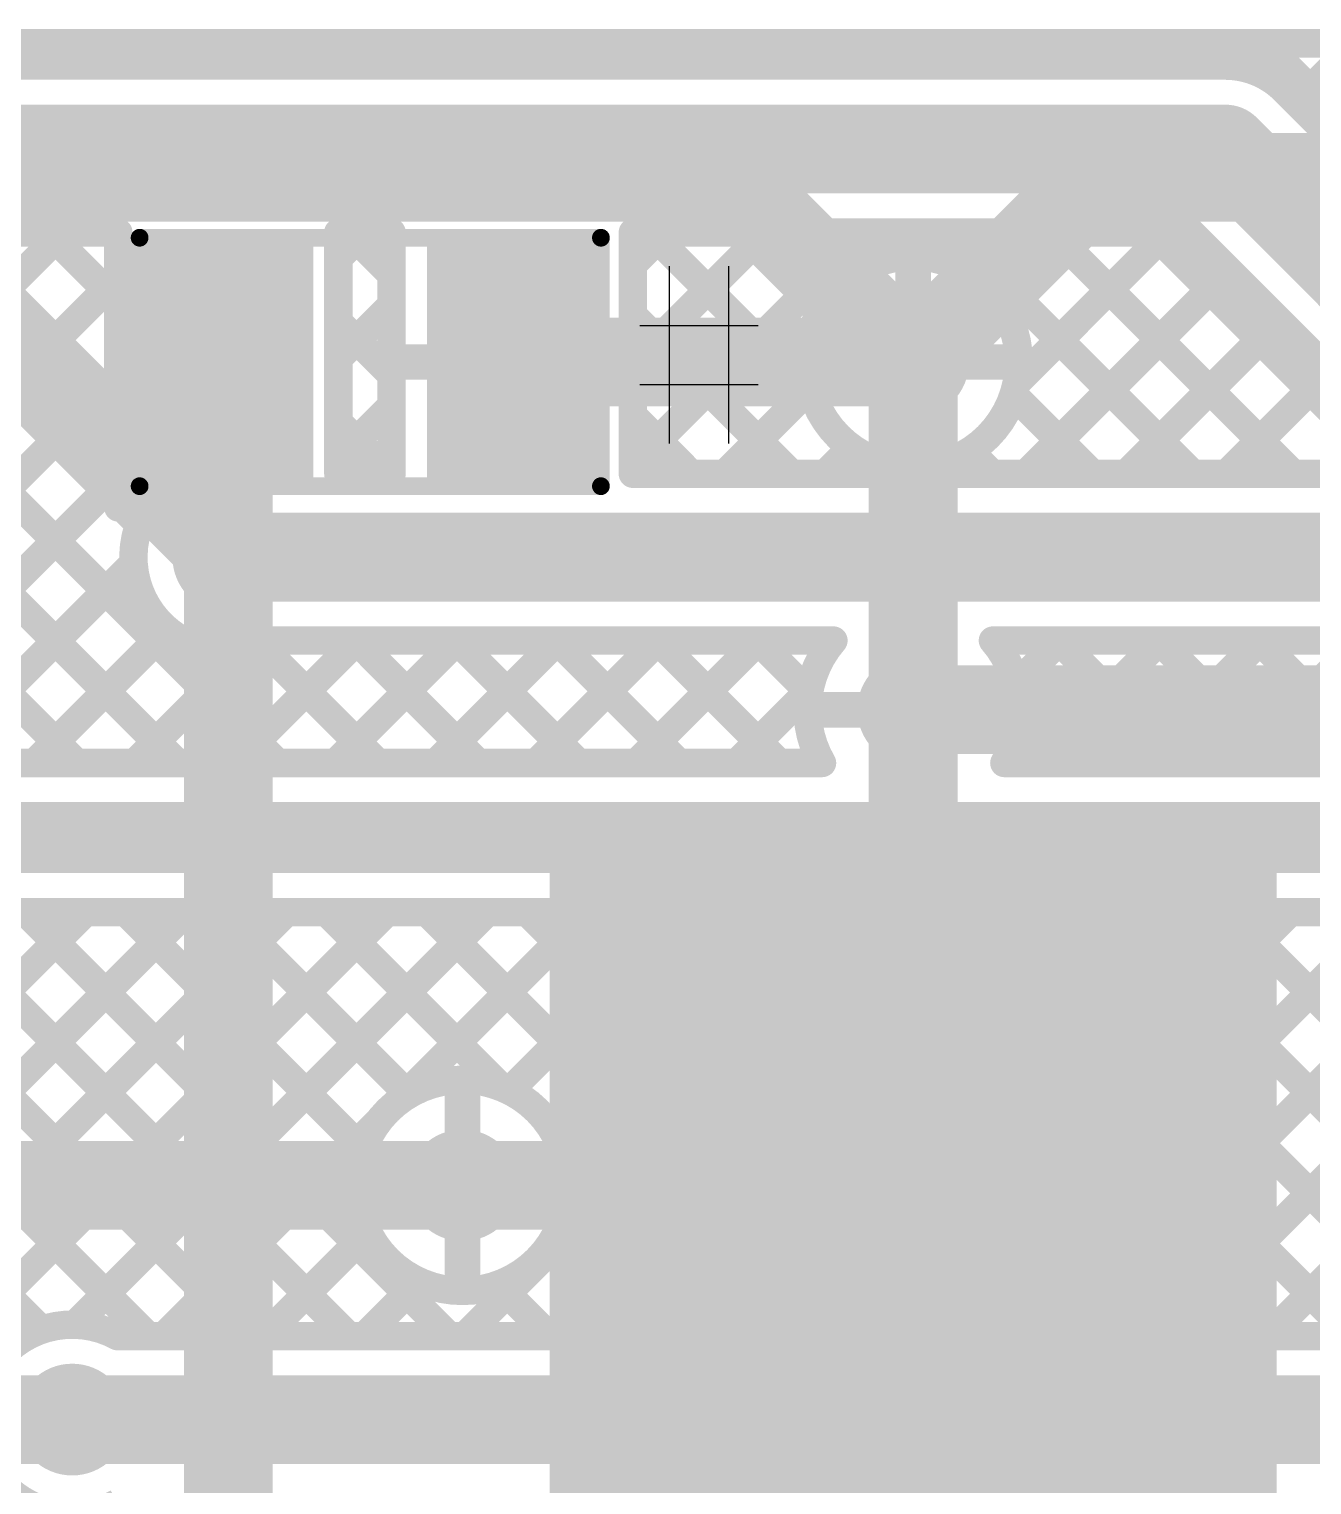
# Model space of a CAD drawing. Header units: millimetres. Extents: x 9.08 to 12.48, y 2.73 to 6.
# Drawn here: x 10.8679 to 11.2294, y 4.8676 to 5.2778 of the extents above; entities that cross this region are included whole.
import ezdxf

# ---------------------------------------------------------------- set-up
doc = ezdxf.new("R2010")
doc.units = ezdxf.units.MM
doc.header["$MEASUREMENT"] = 0
for name, color, linetype in [('BottomLayer', 5, 'Continuous'), ('BottomOverlay', 54, 'Continuous'), ('BottomPaste', 16, 'Continuous'), ('BottomSolder', 6, 'Continuous'), ('MultiLayer', 9, 'Continuous'), ('TopLayer', 1, 'Continuous'), ('TopPaste', 8, 'Continuous'), ('TopSolder', 216, 'Continuous'), ('ViaHoleLayer', 16, 'Continuous')]:
    doc.layers.add(name, color=color, linetype=linetype)

# ---------------------------------------------------------------- blocks, each defined once
blk = doc.blocks.new('ESP32_WROOM_32__16MB__46')
at = {"layer": 'TopLayer'}
blk.add_solid([(-0.13743, -0.04843), (0.05943, -0.04843), (-0.13743, 0.14843), (0.05943, 0.14843)], dxfattribs=at)
at = {"layer": 'TopPaste'}
blk.add_solid([(-0.13743, -0.04843), (0.05943, -0.04843), (-0.13743, 0.14843), (0.05943, 0.14843)], dxfattribs=at)
at = {"layer": 'TopSolder'}
blk.add_solid([(-0.14143, -0.05243), (0.06343, -0.05243), (-0.14143, 0.15243), (0.06343, 0.15243)], dxfattribs=at)
blk = doc.blocks.new('C__0805_B_91')
at = {"layer": 'BottomLayer'}
for points in [[(-0.06, -0.03), (-0.02, -0.03), (-0.06, 0.03), (-0.02, 0.03)], [(0.02, -0.03), (0.06, -0.03), (0.02, 0.03), (0.06, 0.03)]]:
    blk.add_solid(points, dxfattribs=at)
at = {"layer": 'BottomOverlay', "const_width": 0.005}
for points in [[(-0.065, -0.035), (-0.065, 0.035)], [(-0.065, 0.035), (0.065, 0.035)], [(0.065, -0.035), (0.065, 0.035)], [(-0.065, -0.035), (0.065, -0.035)]]:
    blk.add_lwpolyline(points, dxfattribs=at)
at = {"layer": 'BottomOverlay', "const_width": 0.0025}
for points in [[(-0.06625, 0.035, 1), (-0.06375, 0.035, 1)], [(-0.06625, 0.035, 1), (-0.06375, 0.035, 1)], [(0.06375, 0.035, 1), (0.06625, 0.035, 1)], [(0.06375, 0.035, 1), (0.06625, 0.035, 1)], [(-0.06625, -0.035, 1), (-0.06375, -0.035, 1)], [(-0.06625, -0.035, 1), (-0.06375, -0.035, 1)], [(0.06375, -0.035, 1), (0.06625, -0.035, 1)], [(0.06375, -0.035, 1), (0.06625, -0.035, 1)]]:
    blk.add_lwpolyline(points, format="xyb", close=True, dxfattribs=at)
at = {"layer": 'BottomPaste'}
for points in [[(-0.06, -0.03), (-0.02, -0.03), (-0.06, 0.03), (-0.02, 0.03)], [(0.02, -0.03), (0.06, -0.03), (0.02, 0.03), (0.06, 0.03)]]:
    blk.add_solid(points, dxfattribs=at)
at = {"layer": 'BottomSolder'}
for points in [[(-0.064, -0.034), (-0.016, -0.034), (-0.064, 0.034), (-0.016, 0.034)], [(0.016, -0.034), (0.064, -0.034), (0.016, 0.034), (0.064, 0.034)]]:
    blk.add_solid(points, dxfattribs=at)

msp = doc.modelspace()

# ---------------------------------------------------------------- linework, layer by layer
at = {"layer": 'BottomLayer'}
for points, const_width in [([(10.797, 5.27378), (11.527, 5.27378)], 0.008), ([(10.86778, 5.2675), (10.87407, 5.27378)], 0.008), ([(10.87654, 5.27378), (10.88282, 5.2675)], 0.008), ([(10.89607, 5.2675), (10.90235, 5.27378)], 0.008), ([(10.90482, 5.27378), (10.9111, 5.2675)], 0.008), ([(10.92435, 5.2675), (10.93064, 5.27378)], 0.008), ([(10.9331, 5.27378), (10.93939, 5.2675)], 0.008), ([(10.95264, 5.2675), (10.95892, 5.27378)], 0.008), ([(10.96139, 5.27378), (10.96767, 5.2675)], 0.008), ([(10.98092, 5.2675), (10.98721, 5.27378)], 0.008), ([(10.98967, 5.27378), (10.99596, 5.2675)], 0.008), ([(11.00921, 5.2675), (11.01549, 5.27378)], 0.008), ([(11.01796, 5.27378), (11.02424, 5.2675)], 0.008), ([(11.03749, 5.2675), (11.04378, 5.27378)], 0.008), ([(11.04624, 5.27378), (11.05253, 5.2675)], 0.008), ([(11.06578, 5.2675), (11.07206, 5.27378)], 0.008), ([(11.07453, 5.27378), (11.08081, 5.2675)], 0.008), ([(11.09406, 5.2675), (11.10034, 5.27378)], 0.008), ([(11.10281, 5.27378), (11.10909, 5.2675)], 0.008), ([(11.12234, 5.2675), (11.12863, 5.27378)], 0.008), ([(11.13109, 5.27378), (11.13738, 5.2675)], 0.008), ([(11.15063, 5.2675), (11.15691, 5.27378)], 0.008), ([(11.15938, 5.27378), (11.16566, 5.2675)], 0.008), ([(11.17891, 5.2675), (11.1852, 5.27378)], 0.008), ([(11.18766, 5.27378), (11.19395, 5.2675)], 0.008), ([(11.2071, 5.26741), (11.21348, 5.27378)], 0.008), ([(11.21595, 5.27378), (11.33723, 5.1525)], 0.008), ([(11.22511, 5.25713), (11.24177, 5.27378)], 0.008), ([(10.56273, 5.2675), (11.205, 5.2675)], 0.008), ([(11.22163, 5.2606), (11.27058, 5.21165)], 0.008), ([(10.553, 5.244), (11.205, 5.244)], 0.025), ([(11.205, 5.244), (11.263, 5.186)], 0.025), ([(10.56173, 5.2205), (10.893, 5.2205)], 0.008), ([(10.73183, 5.2205), (10.88133, 5.071)], 0.008), ([(10.76011, 5.2205), (10.90961, 5.071)], 0.008), ([(10.78778, 5.13092), (10.87735, 5.2205)], 0.008), ([(10.7884, 5.2205), (10.9379, 5.071)], 0.008), ([(10.81668, 5.2205), (10.893, 5.14418)], 0.008), ([(10.84497, 5.2205), (10.893, 5.17247)], 0.008), ([(10.87325, 5.2205), (10.893, 5.20075)], 0.008), ([(10.893, 5.143), (10.893, 5.2205)], 0.008), ([(10.955, 5.2205), (10.97, 5.2205)], 0.008), ([(10.955, 5.21329), (10.96221, 5.2205)], 0.008), ([(10.955, 5.1525), (10.955, 5.2205)], 0.008), ([(10.9581, 5.2205), (10.97, 5.2086)], 0.008), ([(10.97, 5.1525), (10.97, 5.2205)], 0.008), ([(11.038, 5.15487), (11.10363, 5.2205)], 0.008), ([(11.038, 5.1525), (11.038, 5.2205)], 0.008), ([(11.038, 5.18316), (11.07534, 5.2205)], 0.008), ([(11.038, 5.21144), (11.04706, 5.2205)], 0.008), ([(11.038, 5.2205), (11.19527, 5.2205)], 0.008), ([(11.04296, 5.2205), (11.08874, 5.17472)], 0.008), ([(11.07124, 5.2205), (11.09185, 5.19989)], 0.008), ([(11.09953, 5.2205), (11.10775, 5.21227)], 0.008), ([(11.12426, 5.21285), (11.13191, 5.2205)], 0.008), ([(11.12781, 5.2205), (11.19581, 5.1525)], 0.008), ([(11.14112, 5.20142), (11.1602, 5.2205)], 0.008), ([(11.14618, 5.1782), (11.18848, 5.2205)], 0.008), ([(11.15609, 5.2205), (11.22409, 5.1525)], 0.008), ([(11.18438, 5.2205), (11.25238, 5.1525)], 0.008), ([(11.19527, 5.2205), (11.23735, 5.17842)], 0.008), ([(11.117, 5.184), (11.117, 5.20975)], 0.01), ([(11.14877, 5.1525), (11.20602, 5.20975)], 0.008), ([(10.80192, 5.11678), (10.893, 5.20786)], 0.008), ([(10.955, 5.18501), (10.97, 5.20001)], 0.008), ([(11.038, 5.19717), (11.08267, 5.1525)], 0.008), ([(10.955, 5.19532), (10.97, 5.18032)], 0.008), ([(11.17705, 5.1525), (11.22016, 5.19561)], 0.008), ([(10.924, 5.129), (10.924, 5.184)], 0.025), ([(11.004, 5.184), (11.116, 5.184)], 0.025), ([(10.974, 5.184), (11.004, 5.184)], 0.01), ([(11.004, 5.184), (11.034, 5.184)], 0.01), ([(11.09125, 5.184), (11.117, 5.184)], 0.01), ([(11.117, 5.184), (11.14275, 5.184)], 0.01), ([(11.117, 5.15825), (11.117, 5.184)], 0.01), ([(11.20533, 5.1525), (11.2343, 5.18147)], 0.008), ([(10.81606, 5.10264), (10.893, 5.17958)], 0.008), ([(11.06391, 5.1525), (11.08815, 5.17674)], 0.008), ([(11.14527, 5.17475), (11.16753, 5.1525)], 0.008), ([(10.955, 5.15672), (10.97, 5.17172)], 0.008), ([(11.038, 5.16889), (11.05439, 5.1525)], 0.008), ([(10.955, 5.16704), (10.96954, 5.1525)], 0.008), ([(11.0922, 5.1525), (11.09958, 5.15988)], 0.008), ([(11.13289, 5.15885), (11.13924, 5.1525)], 0.008), ([(10.955, 5.1525), (10.97, 5.1525)], 0.008), ([(11.038, 5.1525), (11.85122, 5.1525)], 0.008), ([(11.10772, 5.15574), (11.11096, 5.1525)], 0.008), ([(11.12048, 5.1525), (11.1228, 5.15482)], 0.008), ([(10.8302, 5.0885), (10.893, 5.15129)], 0.008), ([(10.893, 5.143), (10.9005, 5.143)], 0.008), ([(10.89418, 5.143), (10.89891, 5.13827)], 0.008), ([(10.924, 5.129), (11.864, 5.129)], 0.025), ([(10.84434, 5.07435), (10.89731, 5.12731)], 0.008), ([(10.723, 5.11619), (10.92969, 4.9095)], 0.008), ([(10.86928, 5.071), (10.90679, 5.10852)], 0.008), ([(10.92584, 5.071), (10.96034, 5.1055)], 0.008), ([(10.93327, 5.10391), (10.96618, 5.071)], 0.008), ([(10.93678, 5.1055), (11.09453, 5.1055)], 0.008), ([(10.95413, 5.071), (10.98863, 5.1055)], 0.008), ([(10.95997, 5.1055), (10.99447, 5.071)], 0.008), ([(10.98241, 5.071), (11.01691, 5.1055)], 0.008), ([(10.98825, 5.1055), (11.02275, 5.071)], 0.008), ([(11.0107, 5.071), (11.0452, 5.1055)], 0.008), ([(11.01654, 5.1055), (11.05104, 5.071)], 0.008), ([(11.03898, 5.071), (11.07348, 5.1055)], 0.008), ([(11.04482, 5.1055), (11.07932, 5.071)], 0.008), ([(11.0731, 5.1055), (11.08766, 5.09094)], 0.008), ([(11.13947, 5.1055), (11.54769, 5.1055)], 0.008), ([(11.1459, 5.09306), (11.15833, 5.1055)], 0.008), ([(11.15212, 5.071), (11.18662, 5.1055)], 0.008), ([(11.15796, 5.1055), (11.19246, 5.071)], 0.008), ([(11.1804, 5.071), (11.2149, 5.1055)], 0.008), ([(11.18624, 5.1055), (11.22074, 5.071)], 0.008), ([(11.20869, 5.071), (11.24319, 5.1055)], 0.008), ([(11.21453, 5.1055), (11.24903, 5.071)], 0.008), ([(10.89756, 5.071), (10.92935, 5.10279)], 0.008), ([(11.06727, 5.071), (11.08776, 5.0915)], 0.008), ([(11.117, 5.086), (11.344, 5.086)], 0.025), ([(10.723, 5.08791), (10.90141, 4.9095)], 0.008), ([(11.09125, 5.086), (11.117, 5.086)], 0.01), ([(11.117, 5.086), (11.14275, 5.086)], 0.01), ([(11.14664, 5.08853), (11.16417, 5.071)], 0.008), ([(10.70762, 5.075), (10.87132, 4.9113)], 0.008), ([(10.8477, 5.071), (11.09131, 5.071)], 0.008), ([(11.14269, 5.071), (11.317, 5.071)], 0.008), ([(10.839, 5.05), (11.317, 5.05)], 0.02), ([(10.7795, 4.89637), (10.91213, 5.029)], 0.008), ([(10.78078, 4.92594), (10.88384, 5.029)], 0.008), ([(10.79032, 4.87891), (10.94041, 5.029)], 0.008), ([(10.80447, 4.86477), (10.9687, 5.029)], 0.008), ([(10.83847, 5.02901), (10.95798, 4.9095)], 0.008), ([(10.839, 5.029), (11.3083, 5.029)], 0.008), ([(10.86676, 5.029), (10.98626, 4.9095)], 0.008), ([(10.88072, 4.91274), (10.99698, 5.029)], 0.008), ([(10.89505, 5.029), (10.962, 4.96205)], 0.008), ([(10.92333, 5.029), (10.97477, 4.97756)], 0.008), ([(10.95161, 5.029), (11.00096, 4.97966)], 0.008), ([(10.97178, 4.97552), (11.02527, 5.029)], 0.008), ([(10.9799, 5.029), (11.0994, 4.9095)], 0.008), ([(10.99062, 4.9095), (11.11012, 5.029)], 0.008), ([(11.00321, 4.97866), (11.05355, 5.029)], 0.008), ([(11.00818, 5.029), (11.12768, 4.9095)], 0.008), ([(11.0171, 4.96427), (11.08183, 5.029)], 0.008), ([(11.0189, 4.9095), (11.1384, 5.029)], 0.008), ([(11.03647, 5.029), (11.15597, 4.9095)], 0.008), ([(11.04719, 4.9095), (11.16669, 5.029)], 0.008), ([(11.06475, 5.029), (11.18425, 4.9095)], 0.008), ([(11.07547, 4.9095), (11.19497, 5.029)], 0.008), ([(11.09304, 5.029), (11.21254, 4.9095)], 0.008), ([(11.10376, 4.9095), (11.22326, 5.029)], 0.008), ([(11.12132, 5.029), (11.24082, 4.9095)], 0.008), ([(11.13204, 4.9095), (11.25154, 5.029)], 0.008), ([(11.1496, 5.029), (11.2691, 4.9095)], 0.008), ([(11.16032, 4.9095), (11.27982, 5.029)], 0.008), ([(11.17789, 5.029), (11.29739, 4.9095)], 0.008), ([(11.18861, 4.9095), (11.30811, 5.029)], 0.008), ([(11.20617, 5.029), (11.32567, 4.9095)], 0.008), ([(11.21689, 4.9095), (11.32235, 5.01495)], 0.008), ([(10.99, 4.952), (10.99, 4.97775)], 0.01), ([(10.90577, 4.9095), (10.96648, 4.97022)], 0.008), ([(10.80234, 4.952), (10.99, 4.952)], 0.025), ([(11.01766, 4.96296), (11.07111, 4.9095)], 0.008), ([(10.96425, 4.952), (10.99, 4.952)], 0.01), ([(10.99, 4.952), (11.01575, 4.952)], 0.01), ([(10.99, 4.92625), (10.99, 4.952)], 0.01), ([(10.93405, 4.9095), (10.96334, 4.93879)], 0.008), ([(11.01556, 4.93677), (11.04283, 4.9095)], 0.008), ([(10.96233, 4.9095), (10.97773, 4.9249)], 0.008), ([(11.00005, 4.924), (11.01455, 4.9095)], 0.008), ([(10.89278, 4.9095), (11.419, 4.9095)], 0.008), ([(10.88, 4.886), (11.419, 4.886)], 0.025)]:
    msp.add_lwpolyline(points, dxfattribs=dict(at, const_width=const_width))
for points, const_width in [([(10.87207, 5.27378, 1), (10.87607, 5.27378, 1)], 0.004), ([(10.87454, 5.27378, 1), (10.87854, 5.27378, 1)], 0.004), ([(10.90035, 5.27378, 1), (10.90435, 5.27378, 1)], 0.004), ([(10.90282, 5.27378, 1), (10.90682, 5.27378, 1)], 0.004), ([(10.92864, 5.27378, 1), (10.93264, 5.27378, 1)], 0.004), ([(10.9311, 5.27378, 1), (10.9351, 5.27378, 1)], 0.004), ([(10.95692, 5.27378, 1), (10.96092, 5.27378, 1)], 0.004), ([(10.95939, 5.27378, 1), (10.96339, 5.27378, 1)], 0.004), ([(10.98521, 5.27378, 1), (10.98921, 5.27378, 1)], 0.004), ([(10.98767, 5.27378, 1), (10.99167, 5.27378, 1)], 0.004), ([(11.01349, 5.27378, 1), (11.01749, 5.27378, 1)], 0.004), ([(11.01596, 5.27378, 1), (11.01996, 5.27378, 1)], 0.004), ([(11.04178, 5.27378, 1), (11.04578, 5.27378, 1)], 0.004), ([(11.04424, 5.27378, 1), (11.04824, 5.27378, 1)], 0.004), ([(11.07006, 5.27378, 1), (11.07406, 5.27378, 1)], 0.004), ([(11.07253, 5.27378, 1), (11.07653, 5.27378, 1)], 0.004), ([(11.09834, 5.27378, 1), (11.10234, 5.27378, 1)], 0.004), ([(11.10081, 5.27378, 1), (11.10481, 5.27378, 1)], 0.004), ([(11.12663, 5.27378, 1), (11.13063, 5.27378, 1)], 0.004), ([(11.12909, 5.27378, 1), (11.13309, 5.27378, 1)], 0.004), ([(11.15491, 5.27378, 1), (11.15891, 5.27378, 1)], 0.004), ([(11.15738, 5.27378, 1), (11.16138, 5.27378, 1)], 0.004), ([(11.1832, 5.27378, 1), (11.1872, 5.27378, 1)], 0.004), ([(11.18566, 5.27378, 1), (11.18966, 5.27378, 1)], 0.004), ([(11.21148, 5.27378, 1), (11.21548, 5.27378, 1)], 0.004), ([(11.21395, 5.27378, 1), (11.21795, 5.27378, 1)], 0.004), ([(10.86579, 5.2675, 1), (10.86979, 5.2675, 1)], 0.004), ([(10.88082, 5.2675, 1), (10.88482, 5.2675, 1)], 0.004), ([(10.89407, 5.2675, 1), (10.89807, 5.2675, 1)], 0.004), ([(10.9091, 5.2675, 1), (10.9131, 5.2675, 1)], 0.004), ([(10.92235, 5.2675, 1), (10.92635, 5.2675, 1)], 0.004), ([(10.93739, 5.2675, 1), (10.94139, 5.2675, 1)], 0.004), ([(10.95064, 5.2675, 1), (10.95464, 5.2675, 1)], 0.004), ([(10.96567, 5.2675, 1), (10.96967, 5.2675, 1)], 0.004), ([(10.97892, 5.2675, 1), (10.98292, 5.2675, 1)], 0.004), ([(10.99396, 5.2675, 1), (10.99796, 5.2675, 1)], 0.004), ([(11.00721, 5.2675, 1), (11.01121, 5.2675, 1)], 0.004), ([(11.02224, 5.2675, 1), (11.02624, 5.2675, 1)], 0.004), ([(11.03549, 5.2675, 1), (11.03949, 5.2675, 1)], 0.004), ([(11.05053, 5.2675, 1), (11.05453, 5.2675, 1)], 0.004), ([(11.06378, 5.2675, 1), (11.06778, 5.2675, 1)], 0.004), ([(11.07881, 5.2675, 1), (11.08281, 5.2675, 1)], 0.004), ([(11.09206, 5.2675, 1), (11.09606, 5.2675, 1)], 0.004), ([(11.10709, 5.2675, 1), (11.11109, 5.2675, 1)], 0.004), ([(11.12034, 5.2675, 1), (11.12434, 5.2675, 1)], 0.004), ([(11.13538, 5.2675, 1), (11.13938, 5.2675, 1)], 0.004), ([(11.14863, 5.2675, 1), (11.15263, 5.2675, 1)], 0.004), ([(11.16366, 5.2675, 1), (11.16766, 5.2675, 1)], 0.004), ([(11.17691, 5.2675, 1), (11.18091, 5.2675, 1)], 0.004), ([(11.19195, 5.2675, 1), (11.19595, 5.2675, 1)], 0.004), ([(11.203, 5.2675, 1), (11.207, 5.2675, 1)], 0.004), ([(11.203, 5.2675, 1), (11.207, 5.2675, 1)], 0.004), ([(11.203, 5.2675, 1), (11.207, 5.2675, 1)], 0.004), ([(11.2051, 5.26741, 1), (11.2091, 5.26741, 1)], 0.004), ([(11.21962, 5.26062, 1), (11.22362, 5.26062, 1)], 0.004), ([(11.21963, 5.2606, 1), (11.22363, 5.2606, 1)], 0.004), ([(11.21963, 5.2606, 1), (11.22363, 5.2606, 1)], 0.004), ([(11.22311, 5.25713, 1), (11.22711, 5.25713, 1)], 0.004), ([(11.19875, 5.244, 1), (11.21125, 5.244, 1)], 0.0125), ([(11.19875, 5.244, 1), (11.21125, 5.244, 1)], 0.0125), ([(10.87125, 5.2205, 1), (10.87525, 5.2205, 1)], 0.004), ([(10.87535, 5.2205, 1), (10.87935, 5.2205, 1)], 0.004), ([(10.891, 5.2205, 1), (10.895, 5.2205, 1)], 0.004), ([(10.891, 5.2205, 1), (10.895, 5.2205, 1)], 0.004), ([(10.953, 5.2205, 1), (10.957, 5.2205, 1)], 0.004), ([(10.953, 5.2205, 1), (10.957, 5.2205, 1)], 0.004), ([(10.9561, 5.2205, 1), (10.9601, 5.2205, 1)], 0.004), ([(10.96021, 5.2205, 1), (10.96421, 5.2205, 1)], 0.004), ([(10.968, 5.2205, 1), (10.972, 5.2205, 1)], 0.004), ([(10.968, 5.2205, 1), (10.972, 5.2205, 1)], 0.004), ([(11.036, 5.2205, 1), (11.04, 5.2205, 1)], 0.004), ([(11.036, 5.2205, 1), (11.04, 5.2205, 1)], 0.004), ([(11.04096, 5.2205, 1), (11.04496, 5.2205, 1)], 0.004), ([(11.04506, 5.2205, 1), (11.04906, 5.2205, 1)], 0.004), ([(11.06924, 5.2205, 1), (11.07324, 5.2205, 1)], 0.004), ([(11.07334, 5.2205, 1), (11.07734, 5.2205, 1)], 0.004), ([(11.09753, 5.2205, 1), (11.10153, 5.2205, 1)], 0.004), ([(11.10163, 5.2205, 1), (11.10563, 5.2205, 1)], 0.004), ([(11.12581, 5.2205, 1), (11.12981, 5.2205, 1)], 0.004), ([(11.12991, 5.2205, 1), (11.13391, 5.2205, 1)], 0.004), ([(11.15409, 5.2205, 1), (11.15809, 5.2205, 1)], 0.004), ([(11.1582, 5.2205, 1), (11.1622, 5.2205, 1)], 0.004), ([(11.18238, 5.2205, 1), (11.18638, 5.2205, 1)], 0.004), ([(11.18648, 5.2205, 1), (11.19048, 5.2205, 1)], 0.004), ([(11.19327, 5.2205, 1), (11.19727, 5.2205, 1)], 0.004), ([(11.19327, 5.2205, 1), (11.19727, 5.2205, 1)], 0.004), ([(11.14675, 5.184, 1), (11.08725, 5.184, 1)], 0.008), ([(10.953, 5.21329, 1), (10.957, 5.21329, 1)], 0.004), ([(11.036, 5.21144, 1), (11.04, 5.21144, 1)], 0.004), ([(11.10575, 5.21227, 1), (11.10975, 5.21227, 1)], 0.004), ([(11.1145, 5.20975, 1), (11.1195, 5.20975, 1)], 0.005), ([(11.12226, 5.21285, 1), (11.12626, 5.21285, 1)], 0.004), ([(11.20402, 5.20975, 1), (11.20802, 5.20975, 1)], 0.004), ([(10.891, 5.20786, 1), (10.895, 5.20786, 1)], 0.004), ([(10.968, 5.2086, 1), (10.972, 5.2086, 1)], 0.004), ([(11.13912, 5.20142, 1), (11.14312, 5.20142, 1)], 0.004), ([(10.891, 5.20075, 1), (10.895, 5.20075, 1)], 0.004), ([(10.968, 5.20001, 1), (10.972, 5.20001, 1)], 0.004), ([(11.036, 5.19717, 1), (11.04, 5.19717, 1)], 0.004), ([(11.08985, 5.19989, 1), (11.09385, 5.19989, 1)], 0.004), ([(10.953, 5.19532, 1), (10.957, 5.19532, 1)], 0.004), ([(11.10913, 5.184, 1), (11.12487, 5.184, 1)], 0.01575), ([(11.21816, 5.19561, 1), (11.22216, 5.19561, 1)], 0.004), ([(10.91775, 5.184, 1), (10.93025, 5.184, 1)], 0.0125), ([(10.99775, 5.184, 1), (11.01025, 5.184, 1)], 0.0125), ([(11.10975, 5.184, 1), (11.12225, 5.184, 1)], 0.0125), ([(10.953, 5.18501, 1), (10.957, 5.18501, 1)], 0.004), ([(10.9715, 5.184, 1), (10.9765, 5.184, 1)], 0.005), ([(11.0015, 5.184, 1), (11.0065, 5.184, 1)], 0.005), ([(11.0015, 5.184, 1), (11.0065, 5.184, 1)], 0.005), ([(11.0315, 5.184, 1), (11.0365, 5.184, 1)], 0.005), ([(11.08875, 5.184, 1), (11.09375, 5.184, 1)], 0.005), ([(11.1145, 5.184, 1), (11.1195, 5.184, 1)], 0.005), ([(11.1145, 5.184, 1), (11.1195, 5.184, 1)], 0.005), ([(11.1145, 5.184, 1), (11.1195, 5.184, 1)], 0.005), ([(11.1145, 5.184, 1), (11.1195, 5.184, 1)], 0.005), ([(11.14025, 5.184, 1), (11.14525, 5.184, 1)], 0.005), ([(11.036, 5.18316, 1), (11.04, 5.18316, 1)], 0.004), ([(11.08525, 5.184, 1), (11.08925, 5.184, 1)], 0.004), ([(11.14475, 5.184, 1), (11.14875, 5.184, 1)], 0.004), ([(10.891, 5.17958, 1), (10.895, 5.17958, 1)], 0.004), ([(10.968, 5.18032, 1), (10.972, 5.18032, 1)], 0.004), ([(11.08615, 5.17674, 1), (11.09015, 5.17674, 1)], 0.004), ([(11.14418, 5.1782, 1), (11.14818, 5.1782, 1)], 0.004), ([(11.08674, 5.17472, 1), (11.09074, 5.17472, 1)], 0.004), ([(11.14327, 5.17475, 1), (11.14727, 5.17475, 1)], 0.004), ([(10.891, 5.17247, 1), (10.895, 5.17247, 1)], 0.004), ([(10.968, 5.17172, 1), (10.972, 5.17172, 1)], 0.004), ([(11.036, 5.16889, 1), (11.04, 5.16889, 1)], 0.004), ([(10.953, 5.16704, 1), (10.957, 5.16704, 1)], 0.004), ([(10.953, 5.15672, 1), (10.957, 5.15672, 1)], 0.004), ([(11.09758, 5.15988, 1), (11.10158, 5.15988, 1)], 0.004), ([(11.1145, 5.15825, 1), (11.1195, 5.15825, 1)], 0.005), ([(11.13089, 5.15885, 1), (11.13489, 5.15885, 1)], 0.004), ([(10.953, 5.1525, 1), (10.957, 5.1525, 1)], 0.004), ([(10.953, 5.1525, 1), (10.957, 5.1525, 1)], 0.004), ([(10.96754, 5.1525, 1), (10.97154, 5.1525, 1)], 0.004), ([(10.968, 5.1525, 1), (10.972, 5.1525, 1)], 0.004), ([(10.968, 5.1525, 1), (10.972, 5.1525, 1)], 0.004), ([(11.036, 5.15487, 1), (11.04, 5.15487, 1)], 0.004), ([(11.036, 5.1525, 1), (11.04, 5.1525, 1)], 0.004), ([(11.036, 5.1525, 1), (11.04, 5.1525, 1)], 0.004), ([(11.05239, 5.1525, 1), (11.05639, 5.1525, 1)], 0.004), ([(11.06191, 5.1525, 1), (11.06591, 5.1525, 1)], 0.004), ([(11.08067, 5.1525, 1), (11.08467, 5.1525, 1)], 0.004), ([(11.0902, 5.1525, 1), (11.0942, 5.1525, 1)], 0.004), ([(11.10572, 5.15574, 1), (11.10972, 5.15574, 1)], 0.004), ([(11.10896, 5.1525, 1), (11.11296, 5.1525, 1)], 0.004), ([(11.11848, 5.1525, 1), (11.12248, 5.1525, 1)], 0.004), ([(11.1208, 5.15482, 1), (11.1248, 5.15482, 1)], 0.004), ([(11.13724, 5.1525, 1), (11.14124, 5.1525, 1)], 0.004), ([(11.14677, 5.1525, 1), (11.15077, 5.1525, 1)], 0.004), ([(11.16553, 5.1525, 1), (11.16953, 5.1525, 1)], 0.004), ([(11.17505, 5.1525, 1), (11.17905, 5.1525, 1)], 0.004), ([(11.19381, 5.1525, 1), (11.19781, 5.1525, 1)], 0.004), ([(11.20333, 5.1525, 1), (11.20733, 5.1525, 1)], 0.004), ([(11.22209, 5.1525, 1), (11.22609, 5.1525, 1)], 0.004), ([(10.891, 5.15129, 1), (10.895, 5.15129, 1)], 0.004), ([(10.891, 5.14418, 1), (10.895, 5.14418, 1)], 0.004), ([(10.891, 5.143, 1), (10.895, 5.143, 1)], 0.004), ([(10.891, 5.143, 1), (10.895, 5.143, 1)], 0.004), ([(10.89218, 5.143, 1), (10.89618, 5.143, 1)], 0.004), ([(10.8985, 5.143, 1), (10.9025, 5.143, 1)], 0.004), ([(10.8985, 5.14178, 1), (10.9025, 5.14178, 1)], 0.004), ([(10.91613, 5.129, 1), (10.93187, 5.129, 1)], 0.01575), ([(10.89691, 5.13827, 1), (10.90091, 5.13827, 1)], 0.004), ([(10.91775, 5.129, 1), (10.93025, 5.129, 1)], 0.0125), ([(10.91775, 5.129, 1), (10.93025, 5.129, 1)], 0.0125), ([(10.89531, 5.12731, 1), (10.89931, 5.12731, 1)], 0.004), ([(10.90479, 5.10852, 1), (10.90879, 5.10852, 1)], 0.004), ([(10.93127, 5.10391, 1), (10.93527, 5.10391, 1)], 0.004), ([(10.93478, 5.1055, 1), (10.93878, 5.1055, 1)], 0.004), ([(10.93478, 5.1055, 1), (10.93878, 5.1055, 1)], 0.004), ([(10.95797, 5.1055, 1), (10.96197, 5.1055, 1)], 0.004), ([(10.95834, 5.1055, 1), (10.96234, 5.1055, 1)], 0.004), ([(10.98625, 5.1055, 1), (10.99025, 5.1055, 1)], 0.004), ([(10.98663, 5.1055, 1), (10.99063, 5.1055, 1)], 0.004), ([(11.01454, 5.1055, 1), (11.01854, 5.1055, 1)], 0.004), ([(11.01491, 5.1055, 1), (11.01891, 5.1055, 1)], 0.004), ([(11.04282, 5.1055, 1), (11.04682, 5.1055, 1)], 0.004), ([(11.0432, 5.1055, 1), (11.0472, 5.1055, 1)], 0.004), ([(11.0711, 5.1055, 1), (11.0751, 5.1055, 1)], 0.004), ([(11.07148, 5.1055, 1), (11.07548, 5.1055, 1)], 0.004), ([(11.09253, 5.1055, 1), (11.09653, 5.1055, 1)], 0.004), ([(11.09253, 5.1055, 1), (11.09653, 5.1055, 1)], 0.004), ([(11.13747, 5.1055, 1), (11.14147, 5.1055, 1)], 0.004), ([(11.13747, 5.1055, 1), (11.14147, 5.1055, 1)], 0.004), ([(11.15596, 5.1055, 1), (11.15996, 5.1055, 1)], 0.004), ([(11.15633, 5.1055, 1), (11.16033, 5.1055, 1)], 0.004), ([(11.18424, 5.1055, 1), (11.18824, 5.1055, 1)], 0.004), ([(11.18462, 5.1055, 1), (11.18862, 5.1055, 1)], 0.004), ([(11.21253, 5.1055, 1), (11.21653, 5.1055, 1)], 0.004), ([(11.2129, 5.1055, 1), (11.2169, 5.1055, 1)], 0.004), ([(10.92735, 5.10279, 1), (10.93135, 5.10279, 1)], 0.004), ([(11.10913, 5.086, 1), (11.12487, 5.086, 1)], 0.01575), ([(11.08566, 5.09094, 1), (11.08966, 5.09094, 1)], 0.004), ([(11.08576, 5.0915, 1), (11.08976, 5.0915, 1)], 0.004), ([(11.11075, 5.086, 1), (11.12325, 5.086, 1)], 0.0125), ([(11.1439, 5.09306, 1), (11.1479, 5.09306, 1)], 0.004), ([(11.08875, 5.086, 1), (11.09375, 5.086, 1)], 0.005), ([(11.1145, 5.086, 1), (11.1195, 5.086, 1)], 0.005), ([(11.1145, 5.086, 1), (11.1195, 5.086, 1)], 0.005), ([(11.14025, 5.086, 1), (11.14525, 5.086, 1)], 0.005), ([(11.14464, 5.08853, 1), (11.14864, 5.08853, 1)], 0.004), ([(11.14475, 5.086, 1), (11.14875, 5.086, 1)], 0.004), ([(11.14475, 5.086, 1), (11.14875, 5.086, 1)], 0.004), ([(10.86728, 5.071, 1), (10.87128, 5.071, 1)], 0.004), ([(10.87933, 5.071, 1), (10.88333, 5.071, 1)], 0.004), ([(10.89556, 5.071, 1), (10.89956, 5.071, 1)], 0.004), ([(10.90761, 5.071, 1), (10.91161, 5.071, 1)], 0.004), ([(10.92384, 5.071, 1), (10.92784, 5.071, 1)], 0.004), ([(10.9359, 5.071, 1), (10.9399, 5.071, 1)], 0.004), ([(10.95213, 5.071, 1), (10.95613, 5.071, 1)], 0.004), ([(10.96418, 5.071, 1), (10.96818, 5.071, 1)], 0.004), ([(10.98041, 5.071, 1), (10.98441, 5.071, 1)], 0.004), ([(10.99247, 5.071, 1), (10.99647, 5.071, 1)], 0.004), ([(11.0087, 5.071, 1), (11.0127, 5.071, 1)], 0.004), ([(11.02075, 5.071, 1), (11.02475, 5.071, 1)], 0.004), ([(11.03698, 5.071, 1), (11.04098, 5.071, 1)], 0.004), ([(11.04904, 5.071, 1), (11.05304, 5.071, 1)], 0.004), ([(11.06527, 5.071, 1), (11.06927, 5.071, 1)], 0.004), ([(11.07732, 5.071, 1), (11.08132, 5.071, 1)], 0.004), ([(11.08931, 5.071, 1), (11.09331, 5.071, 1)], 0.004), ([(11.08931, 5.071, 1), (11.09331, 5.071, 1)], 0.004), ([(11.14069, 5.071, 1), (11.14469, 5.071, 1)], 0.004), ([(11.14069, 5.071, 1), (11.14469, 5.071, 1)], 0.004), ([(11.15012, 5.071, 1), (11.15412, 5.071, 1)], 0.004), ([(11.16217, 5.071, 1), (11.16617, 5.071, 1)], 0.004), ([(11.1784, 5.071, 1), (11.1824, 5.071, 1)], 0.004), ([(11.19046, 5.071, 1), (11.19446, 5.071, 1)], 0.004), ([(11.20669, 5.071, 1), (11.21069, 5.071, 1)], 0.004), ([(11.21874, 5.071, 1), (11.22274, 5.071, 1)], 0.004), ([(10.86476, 5.029, 1), (10.86876, 5.029, 1)], 0.004), ([(10.88184, 5.029, 1), (10.88584, 5.029, 1)], 0.004), ([(10.89305, 5.029, 1), (10.89705, 5.029, 1)], 0.004), ([(10.91013, 5.029, 1), (10.91413, 5.029, 1)], 0.004), ([(10.92133, 5.029, 1), (10.92533, 5.029, 1)], 0.004), ([(10.93841, 5.029, 1), (10.94241, 5.029, 1)], 0.004), ([(10.94961, 5.029, 1), (10.95361, 5.029, 1)], 0.004), ([(10.9667, 5.029, 1), (10.9707, 5.029, 1)], 0.004), ([(10.9779, 5.029, 1), (10.9819, 5.029, 1)], 0.004), ([(10.99498, 5.029, 1), (10.99898, 5.029, 1)], 0.004), ([(11.00618, 5.029, 1), (11.01018, 5.029, 1)], 0.004), ([(11.02327, 5.029, 1), (11.02727, 5.029, 1)], 0.004), ([(11.03447, 5.029, 1), (11.03847, 5.029, 1)], 0.004), ([(11.05155, 5.029, 1), (11.05555, 5.029, 1)], 0.004), ([(11.06275, 5.029, 1), (11.06675, 5.029, 1)], 0.004), ([(11.07983, 5.029, 1), (11.08383, 5.029, 1)], 0.004), ([(11.09104, 5.029, 1), (11.09504, 5.029, 1)], 0.004), ([(11.10812, 5.029, 1), (11.11212, 5.029, 1)], 0.004), ([(11.11932, 5.029, 1), (11.12332, 5.029, 1)], 0.004), ([(11.1364, 5.029, 1), (11.1404, 5.029, 1)], 0.004), ([(11.1476, 5.029, 1), (11.1516, 5.029, 1)], 0.004), ([(11.16469, 5.029, 1), (11.16869, 5.029, 1)], 0.004), ([(11.17589, 5.029, 1), (11.17989, 5.029, 1)], 0.004), ([(11.19297, 5.029, 1), (11.19697, 5.029, 1)], 0.004), ([(11.20417, 5.029, 1), (11.20817, 5.029, 1)], 0.004), ([(11.22126, 5.029, 1), (11.22526, 5.029, 1)], 0.004), ([(11.01975, 4.952, 1), (10.96025, 4.952, 1)], 0.008), ([(10.97277, 4.97756, 1), (10.97677, 4.97756, 1)], 0.004), ([(10.9875, 4.97775, 1), (10.9925, 4.97775, 1)], 0.005), ([(10.99896, 4.97966, 1), (11.00296, 4.97966, 1)], 0.004), ([(11.00121, 4.97866, 1), (11.00521, 4.97866, 1)], 0.004), ([(10.96978, 4.97552, 1), (10.97378, 4.97552, 1)], 0.004), ([(10.96448, 4.97022, 1), (10.96848, 4.97022, 1)], 0.004), ([(10.98213, 4.952, 1), (10.99787, 4.952, 1)], 0.01575), ([(11.0151, 4.96427, 1), (11.0191, 4.96427, 1)], 0.004), ([(10.96, 4.96205, 1), (10.964, 4.96205, 1)], 0.004), ([(10.98375, 4.952, 1), (10.99625, 4.952, 1)], 0.0125), ([(11.01566, 4.96296, 1), (11.01966, 4.96296, 1)], 0.004), ([(10.95825, 4.952, 1), (10.96225, 4.952, 1)], 0.004), ([(10.96175, 4.952, 1), (10.96675, 4.952, 1)], 0.005), ([(10.9875, 4.952, 1), (10.9925, 4.952, 1)], 0.005), ([(10.9875, 4.952, 1), (10.9925, 4.952, 1)], 0.005), ([(10.9875, 4.952, 1), (10.9925, 4.952, 1)], 0.005), ([(10.9875, 4.952, 1), (10.9925, 4.952, 1)], 0.005), ([(11.01325, 4.952, 1), (11.01825, 4.952, 1)], 0.005), ([(11.01775, 4.952, 1), (11.02175, 4.952, 1)], 0.004), ([(10.96134, 4.93879, 1), (10.96534, 4.93879, 1)], 0.004), ([(11.01356, 4.93677, 1), (11.01756, 4.93677, 1)], 0.004), ([(10.9875, 4.92625, 1), (10.9925, 4.92625, 1)], 0.005), ([(10.97573, 4.9249, 1), (10.97973, 4.9249, 1)], 0.004), ([(10.99805, 4.924, 1), (11.00205, 4.924, 1)], 0.004), ([(10.86932, 4.9113, 1), (10.87332, 4.9113, 1)], 0.004), ([(10.87872, 4.91274, 1), (10.88272, 4.91274, 1)], 0.004), ([(10.89078, 4.9095, 1), (10.89478, 4.9095, 1)], 0.004), ([(10.89078, 4.9095, 1), (10.89478, 4.9095, 1)], 0.004), ([(10.89941, 4.9095, 1), (10.90341, 4.9095, 1)], 0.004), ([(10.90377, 4.9095, 1), (10.90777, 4.9095, 1)], 0.004), ([(10.92769, 4.9095, 1), (10.93169, 4.9095, 1)], 0.004), ([(10.93205, 4.9095, 1), (10.93605, 4.9095, 1)], 0.004), ([(10.95598, 4.9095, 1), (10.95998, 4.9095, 1)], 0.004), ([(10.96033, 4.9095, 1), (10.96433, 4.9095, 1)], 0.004), ([(10.98426, 4.9095, 1), (10.98826, 4.9095, 1)], 0.004), ([(10.98862, 4.9095, 1), (10.99262, 4.9095, 1)], 0.004), ([(11.01255, 4.9095, 1), (11.01655, 4.9095, 1)], 0.004), ([(11.0169, 4.9095, 1), (11.0209, 4.9095, 1)], 0.004), ([(11.04083, 4.9095, 1), (11.04483, 4.9095, 1)], 0.004), ([(11.04519, 4.9095, 1), (11.04919, 4.9095, 1)], 0.004), ([(11.06911, 4.9095, 1), (11.07311, 4.9095, 1)], 0.004), ([(11.07347, 4.9095, 1), (11.07747, 4.9095, 1)], 0.004), ([(11.0974, 4.9095, 1), (11.1014, 4.9095, 1)], 0.004), ([(11.10176, 4.9095, 1), (11.10576, 4.9095, 1)], 0.004), ([(11.12568, 4.9095, 1), (11.12968, 4.9095, 1)], 0.004), ([(11.13004, 4.9095, 1), (11.13404, 4.9095, 1)], 0.004), ([(11.15397, 4.9095, 1), (11.15797, 4.9095, 1)], 0.004), ([(11.15832, 4.9095, 1), (11.16232, 4.9095, 1)], 0.004), ([(11.18225, 4.9095, 1), (11.18625, 4.9095, 1)], 0.004), ([(11.18661, 4.9095, 1), (11.19061, 4.9095, 1)], 0.004), ([(11.21054, 4.9095, 1), (11.21454, 4.9095, 1)], 0.004), ([(11.21489, 4.9095, 1), (11.21889, 4.9095, 1)], 0.004), ([(10.87213, 4.886, 1), (10.88787, 4.886, 1)], 0.01575), ([(10.87375, 4.886, 1), (10.88625, 4.886, 1)], 0.0125)]:
    msp.add_lwpolyline(points, format="xyb", close=True, dxfattribs=dict(at, const_width=const_width))
at = {"layer": 'BottomLayer', "const_width": 0.008}
for points in [[(11.205, 5.2675, -0.198912), (11.22162, 5.26062)], [(11.205, 5.2675, -0.199188), (11.22163, 5.2606)], [(10.93678, 5.1055, -0.747143), (10.9005, 5.14178)], [(11.09131, 5.071, -0.321249), (11.09453, 5.1055)], [(11.13947, 5.1055, -0.180639), (11.14675, 5.086)], [(11.14675, 5.086, -0.132898), (11.14269, 5.071)], [(10.89278, 4.8625, -1.681851), (10.89278, 4.9095)]]:
    msp.add_lwpolyline(points, format="xyb", dxfattribs=at)
at = {"layer": 'BottomOverlay'}
for p, q in [((11.04833, 5.161), (11.04833, 5.21098)), ((11.06499, 5.21098), (11.06499, 5.161)), ((11.04, 5.19432), (11.06499, 5.19432)), ((11.06499, 5.19432), (11.07332, 5.19432)), ((11.04, 5.17766), (11.07332, 5.17766))]:
    msp.add_line(p, q, dxfattribs=at)
at = {"layer": 'BottomSolder', "const_width": 0.01187}
for points in [[(10.98406, 4.952, 1), (10.99594, 4.952, 1)], [(10.87406, 4.886, 1), (10.88594, 4.886, 1)]]:
    msp.add_lwpolyline(points, format="xyb", close=True, dxfattribs=at)
at = {"layer": 'MultiLayer', "const_width": 0.01575}
for points in [[(11.10913, 5.184, 1), (11.12487, 5.184, 1)], [(10.91613, 5.129, 1), (10.93187, 5.129, 1)], [(11.10913, 5.086, 1), (11.12487, 5.086, 1)], [(10.98213, 4.952, 1), (10.99787, 4.952, 1)], [(10.87213, 4.886, 1), (10.88787, 4.886, 1)]]:
    msp.add_lwpolyline(points, format="xyb", close=True, dxfattribs=at)
at = {"layer": 'TopLayer'}
for points, const_width in [([(10.82135, 5.236), (11.065, 5.236)], 0.025), ([(11.065, 5.236), (11.117, 5.184)], 0.025), ([(11.117, 5.184), (11.169, 5.236)], 0.025), ([(11.169, 5.236), (11.49065, 5.236)], 0.025), ([(10.82135, 5.186), (10.867, 5.186)], 0.025), ([(10.867, 5.186), (10.924, 5.129)], 0.025), ([(11.117, 5.088), (11.117, 5.184)], 0.025), ([(10.924, 4.819), (10.924, 5.129)], 0.025), ([(11.116, 5.087), (11.117, 5.088)], 0.025), ([(11.116, 5.087), (11.117, 5.086)], 0.025), ([(11.117, 4.94131), (11.117, 5.086)], 0.025), ([(10.99, 4.952), (11.10631, 4.952)], 0.025), ([(11.10631, 4.952), (11.117, 4.94131)], 0.02), ([(11.117, 4.829), (11.117, 4.94131)], 0.025), ([(10.82135, 4.886), (10.88, 4.886)], 0.025)]:
    msp.add_lwpolyline(points, dxfattribs=dict(at, const_width=const_width))
for points, const_width in [([(11.05875, 5.236, 1), (11.07125, 5.236, 1)], 0.0125), ([(11.05875, 5.236, 1), (11.07125, 5.236, 1)], 0.0125), ([(11.16275, 5.236, 1), (11.17525, 5.236, 1)], 0.0125), ([(11.16275, 5.236, 1), (11.17525, 5.236, 1)], 0.0125), ([(10.86075, 5.186, 1), (10.87325, 5.186, 1)], 0.0125), ([(10.86075, 5.186, 1), (10.87325, 5.186, 1)], 0.0125), ([(11.10913, 5.184, 1), (11.12487, 5.184, 1)], 0.01575), ([(11.11075, 5.184, 1), (11.12325, 5.184, 1)], 0.0125), ([(11.11075, 5.184, 1), (11.12325, 5.184, 1)], 0.0125), ([(11.11075, 5.184, 1), (11.12325, 5.184, 1)], 0.0125), ([(10.91613, 5.129, 1), (10.93187, 5.129, 1)], 0.01575), ([(10.91775, 5.129, 1), (10.93025, 5.129, 1)], 0.0125), ([(10.91775, 5.129, 1), (10.93025, 5.129, 1)], 0.0125), ([(11.10913, 5.086, 1), (11.12487, 5.086, 1)], 0.01575), ([(11.10975, 5.087, 1), (11.12225, 5.087, 1)], 0.0125), ([(11.10975, 5.087, 1), (11.12225, 5.087, 1)], 0.0125), ([(11.11075, 5.088, 1), (11.12325, 5.088, 1)], 0.0125), ([(11.11075, 5.088, 1), (11.12325, 5.088, 1)], 0.0125), ([(11.11075, 5.086, 1), (11.12325, 5.086, 1)], 0.0125), ([(11.11075, 5.086, 1), (11.12325, 5.086, 1)], 0.0125), ([(10.98213, 4.952, 1), (10.99787, 4.952, 1)], 0.01575), ([(10.98375, 4.952, 1), (10.99625, 4.952, 1)], 0.0125), ([(11.10006, 4.952, 1), (11.11256, 4.952, 1)], 0.0125), ([(11.10131, 4.952, 1), (11.11131, 4.952, 1)], 0.01), ([(11.11075, 4.94131, 1), (11.12325, 4.94131, 1)], 0.0125), ([(11.11075, 4.94131, 1), (11.12325, 4.94131, 1)], 0.0125), ([(11.112, 4.94131, 1), (11.122, 4.94131, 1)], 0.01), ([(10.87213, 4.886, 1), (10.88787, 4.886, 1)], 0.01575), ([(10.87375, 4.886, 1), (10.88625, 4.886, 1)], 0.0125)]:
    msp.add_lwpolyline(points, format="xyb", close=True, dxfattribs=dict(at, const_width=const_width))
at = {"layer": 'TopSolder', "const_width": 0.01187}
for points in [[(10.98406, 4.952, 1), (10.99594, 4.952, 1)], [(10.87406, 4.886, 1), (10.88594, 4.886, 1)]]:
    msp.add_lwpolyline(points, format="xyb", close=True, dxfattribs=at)
at = {"layer": 'ViaHoleLayer', "const_width": 0.00787}
for points in [[(11.11306, 5.184, 1), (11.12094, 5.184, 1)], [(10.92006, 5.129, 1), (10.92794, 5.129, 1)], [(11.11306, 5.086, 1), (11.12094, 5.086, 1)], [(10.98606, 4.952, 1), (10.99394, 4.952, 1)], [(10.87606, 4.886, 1), (10.88394, 4.886, 1)]]:
    msp.add_lwpolyline(points, format="xyb", close=True, dxfattribs=at)

# ---------------------------------------------------------------- block references
at = {"rotation": 360}
for name, p in [('ESP32_WROOM_32__16MB__46', (11.156, 4.89131)), ('C__0805_B_91', (10.964, 5.184))]:
    msp.add_blockref(name, p, dxfattribs=at)

doc.saveas('drawing.dxf')
